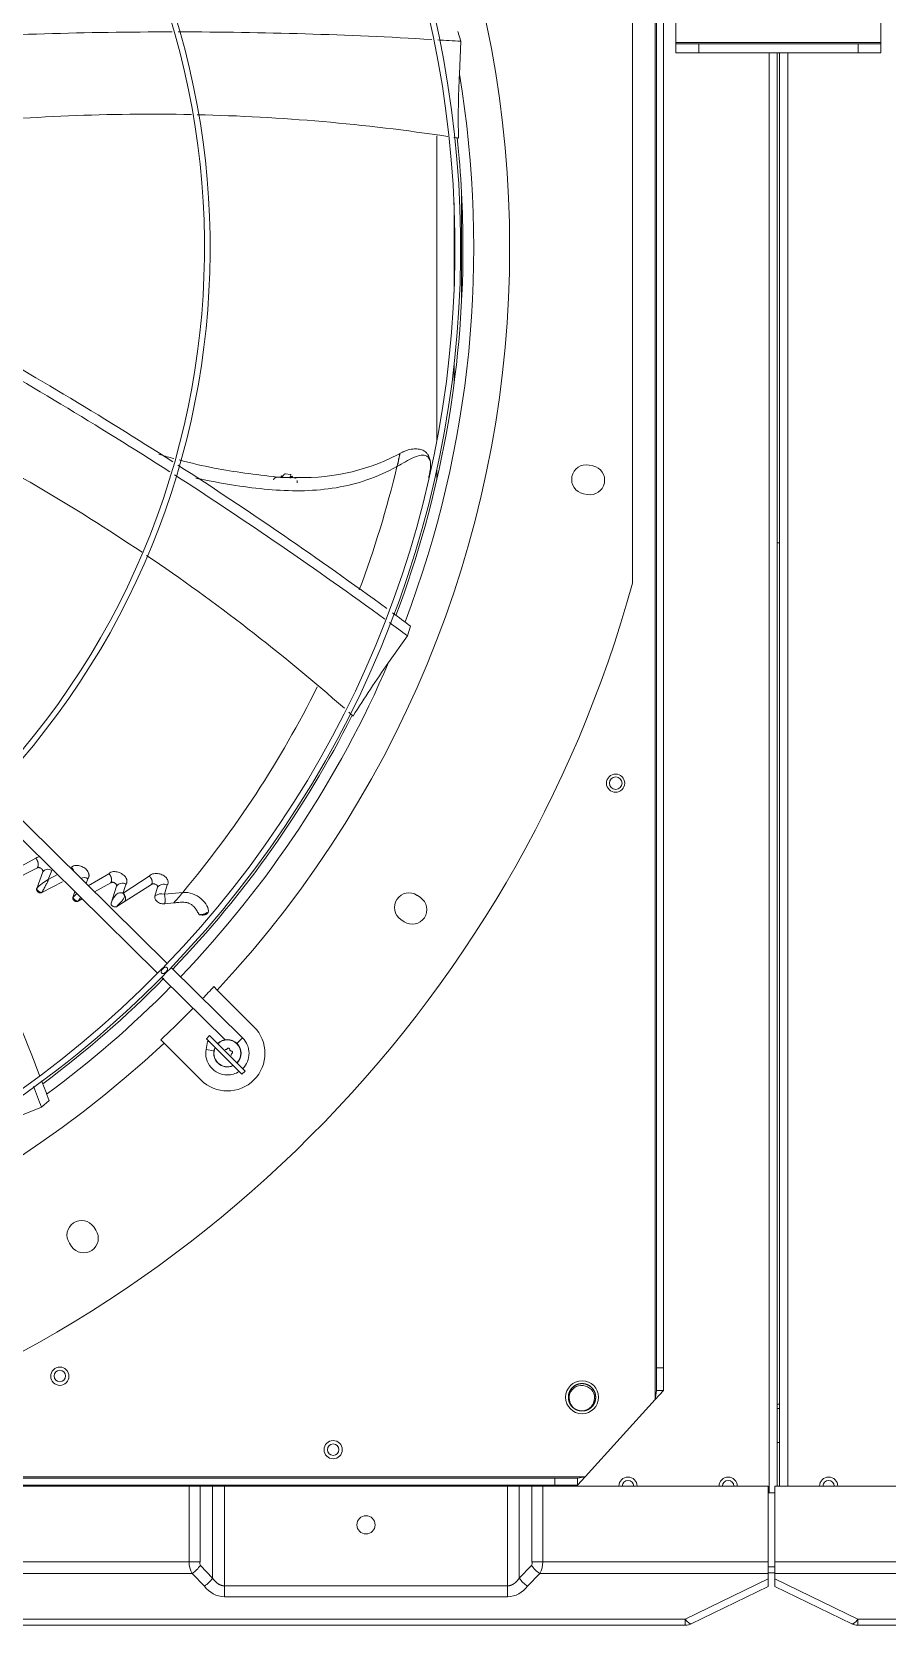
# Model space of a CAD drawing. Header units: millimetres. Extents: x 113490 to 142599, y -20467 to 115.
# Drawn here: x 133946 to 134321, y -11964 to -11265 of the extents above; entities that cross this region are included whole.
import ezdxf

# ---------------------------------------------------------------- set-up
doc = ezdxf.new("R2010")
doc.units = ezdxf.units.MM
doc.layers.add('DV3_0', color=7, linetype='Continuous')

msp = doc.modelspace()

# ---------------------------------------------------------------- linework, layer by layer
at = {"layer": 'DV3_0', "color": 7, "linetype": 'Continuous', "lineweight": 20}
for p, q in [((134219.64, -9845.59), (134219.64, -11865.47)), ((134228.74, -11269.89), (134318.74, -11269.89)), ((134269.64, -11906.49), (134269.64, -11274.49)), ((134277.84, -11903.49), (134277.84, -11274.49)), ((134131.31, -11379.64), (134131.31, -11340.34)), ((134134.63, -11383.52), (134134.63, -11336.47)), ((134131.31, -11419.76), (134131.31, -11411.56)), ((134055.78, -11460.67), (134059.32, -11460.77)), ((134025.88, -11712.5), (134022.44, -11711.89)), ((134036, -11709.27), (134038.46, -11706.78)), ((134188.84, -11899.39), (133168.6, -11899.39)), ((134015.02, -11903.49), (134015.02, -11936.74)), ((134019.79, -11903.49), (134019.79, -11936.74)), ((134025.31, -11903.49), (134025.31, -11943.87)), ((134030.48, -11903.49), (134030.48, -11947.25)), ((134131.31, -11903.49), (134131.31, -11902.99)), ((134134.63, -11903.49), (134134.63, -11902.99)), ((134154.8, -11903.49), (134154.8, -11947.25)), ((134159.96, -11903.49), (134159.96, -11943.87)), ((134165.49, -11936.74), (134165.49, -11903.49)), ((134170.26, -11936.74), (134170.26, -11903.49)), ((134016.35, -11941.77), (133928.93, -11941.77)), ((134015.02, -11936.74), (133930.26, -11936.74)), ((134015.02, -11936.74), (134019.79, -11936.74)), ((134016.35, -11941.77), (134021.73, -11947.36)), ((134019.93, -11938.28), (134025.31, -11943.87)), ((134159.96, -11943.87), (134165.35, -11938.28)), ((134163.54, -11947.36), (134168.93, -11941.77)), ((134170.26, -11936.74), (134165.49, -11936.74)), ((134269.24, -11941.77), (134168.93, -11941.77)), ((134269.24, -11936.74), (134170.26, -11936.74)), ((134272.24, -11938.89), (134269.24, -11938.89)), ((134371.22, -11936.74), (134272.24, -11936.74)), ((134372.55, -11941.77), (134272.24, -11941.77)), ((134030.48, -11947.25), (134154.8, -11947.25)), ((134030.48, -11952.04), (134030.48, -11947.25)), ((134154.8, -11952.04), (134154.8, -11947.25)), ((134232.86, -11961.85), (134269.24, -11944.18)), ((134272.24, -11944.18), (134308.62, -11961.85)), ((134030.48, -11952.04), (134154.8, -11952.04)), ((133117.62, -11961.85), (134232.86, -11961.85)), ((134232.86, -11964.49), (134232.86, -11961.85)), ((134308.62, -11961.85), (135338.24, -11961.85)), ((134308.62, -11961.85), (134308.62, -11964.49))]:
    msp.add_line(p, q, dxfattribs=at)
at = {"layer": 'DV3_0', "color": 7, "linetype": 'Continuous', "lineweight": 15}
for p, q in [((134220.24, -9857.26), (134220.24, -11851.51)), ((134223.24, -9857.26), (134223.24, -11851.51)), ((134228.74, -11159.09), (134228.74, -11269.89)), ((134318.74, -11159.09), (134318.74, -11269.89)), ((134209.74, -11507.16), (134209.74, -11212.82)), ((134134.3, -11269.38), (134133.05, -11265.05)), ((134133.65, -11283.75), (134134.3, -11269.38)), ((134228.74, -11269.89), (134228.74, -11270.49)), ((134228.74, -11274.49), (134228.74, -11270.49)), ((134228.74, -11270.49), (134238.74, -11270.49)), ((134238.74, -11270.49), (134308.74, -11270.49)), ((134238.74, -11270.49), (134238.74, -11274.49)), ((134308.74, -11270.49), (134318.74, -11270.49)), ((134308.74, -11274.49), (134308.74, -11270.49)), ((134318.74, -11269.89), (134318.74, -11270.49)), ((134318.74, -11270.49), (134318.74, -11274.49)), ((134238.74, -11274.49), (134228.74, -11274.49)), ((134238.74, -11274.49), (134308.74, -11274.49)), ((134273.24, -11903.49), (134273.24, -11274.49)), ((134274.24, -11903.49), (134274.24, -11274.49)), ((134318.74, -11274.49), (134308.74, -11274.49)), ((134123.73, -11444.84), (134123.73, -11310.84)), ((134005.33, -11674.11), (133696.04, -11369.11)), ((133692.48, -11374.03), (134001.15, -11678.41)), ((134059.85, -11459.44), (134056.99, -11459.21)), ((134123.73, -11461.9), (134123.73, -11457.32)), ((134192.29, -11455.72), (134190.62, -11455.38)), ((134055.76, -11460.82), (134059.28, -11460.91)), ((134059.28, -11460.91), (134059.32, -11460.77)), ((134062.49, -11460.8), (134061.22, -11460.78)), ((134188.13, -11467.94), (134189.79, -11468.27)), ((134274.24, -11489.48), (134273.24, -11489.48)), ((134102.57, -11542.07), (134110.89, -11530.33)), ((134110.89, -11530.33), (134112.18, -11526.01)), ((133947.68, -11627.95), (133939.94, -11632.12)), ((133948.4, -11632.14), (133936.61, -11638.17)), ((133948.07, -11641.22), (133950.69, -11633.86)), ((133953.14, -11637.31), (133954.73, -11633.35)), ((133957.23, -11635.11), (133953.14, -11637.31)), ((133979.76, -11634.71), (133970.73, -11639.99)), ((133959.42, -11638.34), (133950.33, -11642.99)), ((133969.79, -11639.06), (133970.57, -11636.93)), ((133980.62, -11638.65), (133973.48, -11642.7)), ((133980.79, -11647.61), (133983.09, -11640.13)), ((133997.51, -11635.73), (133985.98, -11643.18)), ((133998.51, -11639.39), (133986.88, -11646.74)), ((133999.99, -11644.6), (134001.14, -11640.66)), ((133963.97, -11645.09), (133964.8, -11642.57)), ((133968.05, -11645.77), (133966.33, -11646.75)), ((133986.88, -11646.74), (133983.28, -11649.09)), ((133985.98, -11643.18), (133985.75, -11643.15)), ((134012.19, -11642.94), (134004.12, -11643.74)), ((134008.26, -11647.52), (134004.26, -11647.92)), ((134116.53, -11645.15), (134115.11, -11644.2)), ((134019.49, -11652.78), (134019.48, -11652.77)), ((134108, -11654.85), (134109.42, -11655.79)), ((134038.46, -11706.78), (134007.11, -11675.87)), ((134002.93, -11680.17), (134030.78, -11707.63)), ((134027.35, -11685.77), (134025.86, -11684.27)), ((134043.46, -11701.88), (134027.35, -11685.77)), ((134002.52, -11707.61), (134004.01, -11709.1)), ((134004.01, -11709.1), (134020.12, -11725.21)), ((134023.07, -11708.28), (134022.44, -11711.89)), ((134024.01, -11705.77), (134022.6, -11707.18)), ((134038.16, -11722.74), (134022.6, -11707.18)), ((134023.83, -11708.41), (134023.07, -11708.28)), ((134024.01, -11705.77), (134039.57, -11721.32)), ((134027.27, -11709.02), (134027.76, -11709.1)), ((134038.16, -11722.74), (134039.57, -11721.32)), ((133936.78, -11742.58), (133950.12, -11737.2)), ((133950.12, -11737.2), (133953.53, -11734.26)), ((133974.04, -11791.17), (133973.09, -11789.76)), ((133962.45, -11796.87), (133963.4, -11798.28)), ((134220.24, -11851.51), (134223.24, -11851.51)), ((134220.24, -11861.51), (134220.24, -11851.51)), ((134223.24, -11851.51), (134223.24, -11861.51)), ((134219.64, -11865.47), (134188.84, -11899.39)), ((134219.64, -11865.47), (134223.24, -11861.51)), ((134219.64, -11865.47), (134220.24, -11861.51)), ((134223.24, -11861.51), (134220.24, -11861.51)), ((134273.24, -11867.48), (134274.24, -11867.48)), ((134273.24, -11869.48), (134274.24, -11869.48)), ((134273.24, -11884.4), (134274.24, -11884.3)), ((134175.58, -11899.99), (133181.67, -11899.99)), ((134175.58, -11902.99), (134175.58, -11899.99)), ((134175.58, -11899.99), (134185.58, -11899.99)), ((134185.58, -11902.99), (134188.84, -11899.39)), ((134185.58, -11899.99), (134188.84, -11899.39)), ((134185.58, -11899.99), (134185.58, -11902.99)), ((134175.58, -11902.99), (133181.67, -11902.99)), ((133930.26, -11903.49), (134015.02, -11903.49)), ((134019.79, -11903.49), (134015.02, -11903.49)), ((134019.79, -11903.49), (134025.31, -11903.49)), ((134030.48, -11903.49), (134025.31, -11903.49)), ((134154.8, -11903.49), (134030.48, -11903.49)), ((134129.84, -11902.99), (134129.84, -11903.49)), ((134159.96, -11903.49), (134154.8, -11903.49)), ((134159.96, -11903.49), (134165.49, -11903.49)), ((134170.26, -11903.49), (134165.49, -11903.49)), ((134170.26, -11903.49), (134269.24, -11903.49)), ((134185.58, -11902.99), (134175.58, -11902.99)), ((134269.24, -11903.49), (134269.24, -11936.74)), ((134272.24, -11906.49), (134269.24, -11906.49)), ((134371.22, -11903.49), (134272.24, -11903.49)), ((134272.24, -11903.49), (134272.24, -11936.74)), ((134269.24, -11941.77), (134269.24, -11936.74)), ((134272.24, -11941.49), (134269.24, -11941.49)), ((134269.24, -11941.77), (134269.24, -11944.18)), ((134272.24, -11936.74), (134272.24, -11941.77)), ((134272.24, -11941.77), (134272.24, -11944.18)), ((134235.48, -11963.89), (134269.24, -11947.49)), ((134269.24, -11947.49), (134269.24, -11944.18)), ((134272.24, -11944.18), (134272.24, -11947.49)), ((134272.24, -11947.49), (134306, -11963.89)), ((133117.62, -11964.49), (134232.86, -11964.49)), ((134308.62, -11964.49), (135338.24, -11964.49))]:
    msp.add_line(p, q, dxfattribs=at)
for centre, radius in [((134202.24, -11594.99), 4), ((134202.32, -11594.99), 2.75), ((133958.24, -11855.25), 4), ((133958.24, -11855.15), 2.5), ((134187.52, -11864.49), 7.25), ((134078.23, -11887.49), 4), ((134078.23, -11887.49), 2.5), ((134092.64, -11920.49), 4)]:
    msp.add_circle(centre, radius, dxfattribs=at)
for centre, radius, start, end in [((133678.24, -11359.99), 453.5, 315.99181, 45.56133), ((133678.24, -11359.99), 456, 316.01285, 45.56345), ((133678.24, -11359.99), 477.5, 316.98025, 43.01975), ((133678.24, -11359.99), 343.5, 315.65123, 45.62203), ((133678.24, -11359.99), 346, 316.5062, 45.32039), ((134008.5, -13186.65), 1921.39, 90.02851, 93.37418), ((134008.5, -13186.65), 1921.39, 86.62723, 89.95007), ((134008.5, -13186.65), 1921.39, 86.24591, 86.54956), ((134540.49, -11303.41), 407.31, 177.23348, 181.19155), ((133998.17, -12173.61), 872.25, 88.82742, 95.92318), ((133998.17, -12173.61), 872.25, 81.40447, 88.66355), ((133998.17, -12173.61), 872.25, 81.09042, 81.22522), ((133678.24, -11359.99), 457, 0, 6.06861), ((133678.24, -11359.99), 457, 339.32638, 0), ((133014.29, -13004.2), 1841.3, 57.34191, 60.857), ((132968.55, -13075.18), 1921.33, 57.30151, 60.65735), ((133507.51, -12217.42), 872.25, 56.07412, 63.24774), ((134065.22, -11370.51), 90.33, 268.26501, 299.11985), ((134117.22, -11454.5), 3.74, 5.17103, 55.21817), ((132968.55, -13075.18), 1921.33, 53.88646, 57.22542), ((133014.29, -13004.2), 1841.3, 53.79883, 57.26308), ((134048.44, -11457.07), 11.5, 341.21496, 348.12987), ((134065.26, -11381.92), 84.69, 298.94492, 299.10141), ((134101.43, -11455.21), 19.56, 343.23182, 2.96543), ((134121.18, -11454.14), 0.228, 185.41219, 193.40876), ((134189.37, -11461.66), 6.4, 78.75, 258.75), ((134191.04, -11461.99), 6.4, 258.75, 78.75), ((134042.48, -11458.5), 13.48, 350.08599, 350.70778), ((133507.51, -12217.42), 872.25, 48.70033, 55.91709), ((133678.24, -11359.99), 551.5, 285.47751, 344.52249), ((133014.29, -13004.2), 1841.3, 53.39786, 53.70009), ((132968.55, -13075.18), 1921.33, 53.51882, 53.81385), ((134434.3, -11778.63), 407.44, 144.5071, 148.46392), ((133507.51, -12217.42), 872.25, 48.36342, 48.53339), ((133678.24, -11359.99), 457, 316.15973, 333.28075), ((132231.13, -12384.07), 1840.9, 21.02717, 24.54064), ((133952.98, -11635.69), 2.93, 53.13634, 141.31479), ((133960.63, -11634.45), 3.78, 12.11914, 44.06143), ((133961.93, -11653.96), 18.83, 117.8465, 137.41504), ((133968.86, -11639.46), 3.06, 55.87282, 117.48227), ((133985.64, -11642.09), 3.21, 59.3258, 142.38677), ((133834.61, -11589.89), 160.48, 340.60735, 342.05889), ((134003.88, -11642.72), 3.43, 63.91718, 143.09604), ((133837.9, -11590.08), 174.66, 342.10763, 343.51614), ((133979.09, -11658.56), 20.25, 131.56075, 138.31286), ((133948.96, -11634.93), 21.01, 325.75369, 331.18958), ((133985.06, -11645.79), 2.73, 75.24406, 82.00856), ((133983.32, -11645.95), 3.71, 23.68576, 48.99278), ((133983.92, -11645.6), 3.17, 338.82459, 49.67768), ((133984.76, -11644.32), 1.96, 345.27602, 355.86989), ((134002.72, -11647.35), 3.87, 68.77863, 134.8411), ((133997.66, -11646.04), 6.86, 344.1096, 19.64973), ((133997.41, -11646.05), 7.09, 344.71935, 19.03998), ((133834.74, -11494.33), 231.46, 318.55999, 320.05359), ((134111.56, -11649.53), 6.4, 56.25, 236.25), ((134112.97, -11650.47), 6.4, 236.25, 56.25), ((133678.24, -11359.99), 453.5, 315.56, 315.99181), ((133678.24, -11359.99), 456, 315.57142, 316.01285), ((133678.24, -11359.99), 453.5, 225.99152, 315.56), ((133678.24, -11359.99), 456, 270, 315.56106), ((133678.24, -11359.99), 457, 306.60004, 315.4466), ((133678.24, -11359.99), 456, 315.56106, 315.57142), ((133678.24, -11359.99), 475.39, 316.12423, 316.98903), ((133678.24, -11359.99), 475.39, 313.01097, 315.40107), ((134031.79, -11713.54), 16.5, 225, 45), ((133678.24, -11359.99), 477.5, 226.98025, 313.01975), ((134031.79, -11713.54), 9.5, 170, 270), ((134031.79, -11713.54), 6, 154.47122, 295.52878), ((134031.79, -11713.54), 5.91, 154.77125, 295.22875), ((134031.79, -11713.54), 6, 315, 135), ((134031.79, -11713.54), 5.91, 315, 135), ((134031.19, -11711.29), 0.6, 238.87878, 331.12122), ((134032.24, -11711.87), 0.6, 358.86172, 151.13828), ((134033.44, -11711.9), 0.6, 178.87878, 271.12122), ((134031.79, -11713.54), 9.5, 315, 45.40107), ((134034.04, -11714.15), 0.6, 118.87878, 211.12122), ((134033.46, -11713.1), 0.6, 298.86181, 91.13819), ((132231.13, -12384.07), 1840.9, 20.67002, 20.95746), ((134031.79, -11713.54), 9.5, 270, 302.83428), ((132153.86, -12419.24), 1921.39, 20.79191, 21.08376), ((133967.77, -11793.31), 6.4, 33.75, 213.75), ((133968.72, -11794.72), 6.4, 213.75, 33.75), ((134187.52, -11864.49), 6, 244.8963, 262.52267), ((134207.69, -11903.49), 4, 0, 180), ((134207.69, -11903.49), 2.5, 0, 180), ((134251.69, -11903.49), 4, 0, 180), ((134251.69, -11903.49), 2.5, 0, 180), ((134295.79, -11903.49), 4, 0, 180), ((134295.79, -11903.49), 2.5, 0, 180), ((134232.86, -11958.49), 6, 270, 295.90651), ((134308.62, -11958.49), 6, 244.09349, 270)]:
    msp.add_arc(centre, radius, start, end, dxfattribs=at)
at = {"layer": 'DV3_0', "color": 7, "linetype": 'Continuous', "lineweight": 20}
for centre, radius, start, end in [((133678.24, -11359.99), 461.75, 339.17748, 9.50342), ((133663.91, -11350.55), 454.74, 339.44857, 346.58825), ((133678.24, -11359.99), 461.75, 316.1456, 336.77642), ((133663.91, -11350.55), 454.74, 319.98599, 333.59752), ((133678.24, -11359.99), 461.75, 306.42947, 315.40107), ((134024.35, -11936.97), 9.33, 178.57372, 210.96886), ((134021.58, -11937.36), 1.89, 161.0009, 209.24423), ((134163.7, -11937.36), 1.89, 330.75593, 18.99893), ((134160.93, -11936.97), 9.33, 329.03085, 1.42657), ((134030.73, -11941.05), 10.99, 215.07415, 268.68498), ((134154.55, -11941.05), 10.99, 271.31504, 324.92583)]:
    msp.add_arc(centre, radius, start, end, dxfattribs=at)
at = {"layer": 'DV3_0', "color": 7, "linetype": 'Continuous', "lineweight": 15}
for centre, major_axis, start_param, end_param in [((134016.35, -11938.28), (-4.49, -4.33), 1.172391, 1.99664), ((134168.93, -11938.28), (4.49, -4.33), 4.286545, 5.110795), ((134021.73, -11943.87), (-4.49, -4.33), 1.172391, 1.99664), ((134163.54, -11943.87), (4.49, -4.33), 4.286545, 5.110795)]:
    msp.add_ellipse(centre, major_axis=major_axis, ratio=0.436952, start_param=start_param, end_param=end_param, dxfattribs=at)
at = {"layer": 'DV3_0', "color": 7, "linetype": 'Continuous', "lineweight": 20}
for centre, major_axis, start_param, end_param in [((134232.86, -11958.49), (-2.62, 5.4), 2.097861, 3.141593), ((134308.62, -11958.49), (2.62, 5.4), 3.141593, 4.185324)]:
    msp.add_ellipse(centre, major_axis=major_axis, ratio=0.282676, start_param=start_param, end_param=end_param, dxfattribs=at)
at = {"layer": 'DV3_0', "color": 7, "linetype": 'Continuous', "lineweight": 15}
for points, knots in [([(134008.24, -11452.5), (134006.34, -11451.98), (134004.13, -11451.35), (134001.93, -11450.71), (134001.63, -11450.62)], [0.25984177, 0.25984177, 0.25984177, 0.25984177, 0.29278146, 0.29802068, 0.29802068, 0.29802068, 0.29802068]), ([(134053.82, -11460.62), (134043.61, -11459.46), (134030.11, -11457.86), (134015.77, -11454.49), (134010.59, -11453.13)], [0, 0, 0, 0, 0.1570657, 0.2463577, 0.2463577, 0.2463577, 0.2463577]), ([(134106.61, -11454.91), (134106.75, -11454.29), (134106.97, -11453.26), (134107.21, -11452.15), (134107.38, -11451.34), (134107.49, -11450.77), (134107.56, -11450.41), (134107.59, -11450.24), (134107.59, -11450.21), (134107.56, -11450.32), (134107.49, -11450.59), (134107.38, -11451.09), (134107.25, -11451.63), (134107.09, -11452.37), (134106.88, -11453.28), (134106.61, -11454.45), (134106.38, -11455.46), (134106.25, -11456.03)], [0, 0, 0, 0, 0.062128, 0.124656, 0.187183, 0.249711, 0.312238, 0.374766, 0.437294, 0.499821, 0.624876, 0.687404, 0.749931, 0.812459, 0.874987, 0.937514, 1, 1, 1, 1]), ([(134119.36, -11451.43), (134118.68, -11451.02), (134117.82, -11450.92), (134115.85, -11451.19), (134114.74, -11451.57), (134112.4, -11452.61), (134111.18, -11453.26), (134108.76, -11454.6), (134107.56, -11455.3), (134106.45, -11455.92)], [0, 0, 0, 0, 0.25, 0.25, 0.5, 0.5, 0.75, 0.75, 1, 1, 1, 1]), ([(134119.62, -11450.5), (134119.32, -11450.13), (134118.71, -11449.38), (134117.14, -11448.59), (134115.04, -11448.21), (134112.58, -11448.34), (134109.93, -11449.05), (134108.4, -11449.81), (134107.51, -11450.27)], [0, 0, 0, 0, 0.120272, 0.284495, 0.459149, 0.640843, 0.823587, 1, 1, 1, 1]), ([(134017.88, -11461.13), (134019.56, -11461.47), (134021.25, -11461.79), (134032.42, -11463.91), (134041.98, -11465.49), (134060.95, -11466.95), (134070.36, -11466.83), (134088.7, -11463.76), (134097.63, -11460.83), (134106.25, -11456.03)], [0.6026537, 0.6026537, 0.6026537, 0.6026537, 0.625, 0.625, 0.75, 0.75, 0.875, 0.875, 1, 1, 1, 1]), ([(134055.46, -11460.42), (134055.45, -11460.36), (134055.44, -11460.25), (134055.46, -11460.1), (134055.5, -11460.08), (134055.55, -11460.18), (134055.58, -11460.32), (134055.62, -11460.49), (134055.65, -11460.6), (134055.71, -11460.68), (134055.77, -11460.67), (134055.78, -11460.67)], [0, 0, 0, 0, 0.128962, 0.223321, 0.471945, 0.607552, 0.749514, 0.893505, 0.958713, 0.987993, 1, 1, 1, 1]), ([(134055.46, -11460.42), (134055.49, -11460.41), (134055.53, -11460.37), (134055.6, -11460.33), (134055.67, -11460.3), (134055.71, -11460.29), (134055.73, -11460.28), (134055.74, -11460.28)], [0, 0, 0, 0, 0.0394695, 0.0785517, 0.1172794, 0.155685, 0.161873, 0.161873, 0.161873, 0.161873]), ([(134055.78, -11460.67), (134055.82, -11460.61), (134055.9, -11460.49), (134056.02, -11460.33), (134056.13, -11460.17), (134056.25, -11460.01), (134056.36, -11459.87), (134056.47, -11459.74), (134056.58, -11459.62), (134056.68, -11459.52), (134056.79, -11459.43), (134056.89, -11459.35), (134056.98, -11459.3), (134057.07, -11459.26), (134057.16, -11459.23), (134057.24, -11459.23), (134057.29, -11459.24), (134057.32, -11459.25)], [0, 0, 0, 0, 0.0316233, 0.063666, 0.0961048, 0.1289206, 0.1620988, 0.1956297, 0.2295096, 0.2637404, 0.2983311, 0.3332973, 0.3686623, 0.4044567, 0.4407194, 0.4774968, 0.5148434, 0.5148434, 0.5148434, 0.5148434]), ([(134059.32, -11460.77), (134059.34, -11460.77), (134059.38, -11460.76), (134059.42, -11460.72), (134059.49, -11460.68), (134059.56, -11460.62), (134059.65, -11460.54), (134059.79, -11460.43), (134059.96, -11460.34), (134060.16, -11460.28), (134060.36, -11460.34), (134060.35, -11460.55), (134060.35, -11460.65)], [0, 0, 0, 0, 0.012213, 0.03615, 0.072549, 0.121252, 0.181278, 0.274862, 0.441704, 0.562368, 0.791317, 1, 1, 1, 1]), ([(134052.02, -11461.92), (134052.04, -11461.87), (134052.07, -11461.78), (134052.13, -11461.64), (134052.19, -11461.52), (134052.25, -11461.41), (134052.31, -11461.31), (134052.42, -11461.17), (134052.6, -11460.99), (134052.91, -11460.81), (134053.31, -11460.68), (134053.85, -11460.62), (134054.33, -11460.64), (134054.71, -11460.68), (134054.95, -11460.72), (134055.16, -11460.75), (134055.33, -11460.78), (134055.46, -11460.8), (134055.57, -11460.81), (134055.67, -11460.81), (134055.73, -11460.82), (134055.76, -11460.82)], [0, 0, 0, 0, 0.034615, 0.067153, 0.097641, 0.126151, 0.15278, 0.177653, 0.253284, 0.326616, 0.426356, 0.551745, 0.706817, 0.759074, 0.82393, 0.874115, 0.905827, 0.93629, 0.961485, 0.980409, 1, 1, 1, 1]), ([(134059.28, -11460.91), (134059.36, -11460.91), (134059.54, -11460.91), (134059.93, -11460.89), (134060.42, -11460.87), (134061.08, -11460.91), (134061.59, -11461.01), (134061.87, -11461.18), (134061.92, -11461.22)], [0, 0, 0, 0, 0.0432673, 0.1100997, 0.236564, 0.3525356, 0.5287013, 0.566621, 0.566621, 0.566621, 0.566621]), ([(133949.29, -11627.24), (133949.03, -11627.27), (133948.43, -11627.41), (133947.96, -11627.75), (133947.68, -11627.95)], [0.8396517, 0.8396517, 0.8396517, 0.8396517, 0.9042984, 1, 1, 1, 1]), ([(133947.68, -11627.95), (133947.71, -11627.99), (133947.78, -11628.06), (133947.88, -11628.19), (133947.97, -11628.31), (133948.05, -11628.42), (133948.12, -11628.54), (133948.19, -11628.66), (133948.25, -11628.77), (133948.31, -11628.87), (133948.36, -11628.98), (133948.4, -11629.08), (133948.44, -11629.17), (133948.48, -11629.26), (133948.51, -11629.35), (133948.54, -11629.43), (133948.56, -11629.5), (133948.58, -11629.57), (133948.6, -11629.64), (133948.62, -11629.69), (133948.63, -11629.75), (133948.64, -11629.8), (133948.65, -11629.84), (133948.7, -11630.03), (133948.75, -11630.36), (133948.76, -11630.8), (133948.72, -11631.2), (133948.64, -11631.55), (133948.54, -11631.87), (133948.44, -11632.05), (133948.4, -11632.14)], [0, 0, 0, 0, 0.032368, 0.063415, 0.093194, 0.121749, 0.149112, 0.175307, 0.20035, 0.224254, 0.247026, 0.268671, 0.289192, 0.308588, 0.326858, 0.344, 0.360011, 0.374887, 0.388623, 0.401214, 0.412658, 0.422947, 0.43208, 0.44005, 0.545293, 0.645478, 0.740868, 0.831603, 0.917878, 1, 1, 1, 1]), ([(133950.69, -11633.86), (133950.7, -11633.83), (133950.72, -11633.77), (133950.74, -11633.68), (133950.74, -11633.59), (133950.74, -11633.45), (133950.71, -11633.28), (133950.63, -11633.07), (133950.5, -11632.85), (133950.28, -11632.58), (133950, -11632.35), (133949.67, -11632.18), (133949.44, -11632.09), (133949.22, -11632.04), (133949, -11632.02), (133948.79, -11632.02), (133948.58, -11632.06), (133948.46, -11632.11), (133948.4, -11632.14)], [0, 0, 0, 0, 0.030546, 0.061121, 0.091979, 0.123365, 0.189489, 0.256975, 0.328949, 0.402078, 0.553216, 0.625751, 0.69763, 0.756021, 0.813551, 0.877124, 0.938633, 1, 1, 1, 1]), ([(133970.57, -11636.93), (133970.67, -11636.79), (133970.85, -11636.52), (133971, -11636.07), (133971.06, -11635.63), (133971.04, -11635.21), (133970.96, -11634.82), (133970.72, -11634.04), (133969.99, -11632.9), (133968.68, -11631.9), (133967.44, -11631.34), (133966.38, -11631.06), (133965.27, -11631.01), (133964.18, -11631.22), (133963.63, -11631.62), (133963.35, -11631.82)], [0, 0, 0, 0, 0.048319, 0.093612, 0.13613, 0.175841, 0.212492, 0.24595, 0.396838, 0.551403, 0.633547, 0.720883, 0.811655, 0.904459, 1, 1, 1, 1]), ([(133987.28, -11639.33), (133987.36, -11639.19), (133987.52, -11638.94), (133987.66, -11638.51), (133987.71, -11638.09), (133987.69, -11637.67), (133987.6, -11637.26), (133987.32, -11636.48), (133986.5, -11635.36), (133985.13, -11634.47), (133983.87, -11633.99), (133982.84, -11633.78), (133981.72, -11633.77), (133980.6, -11634.04), (133980.04, -11634.48), (133979.76, -11634.71)], [0, 0, 0, 0, 0.04416, 0.086796, 0.128084, 0.1682, 0.207124, 0.244756, 0.394791, 0.555025, 0.629883, 0.713634, 0.804159, 0.899585, 1, 1, 1, 1]), ([(133979.76, -11634.71), (133979.8, -11634.74), (133979.87, -11634.81), (133979.97, -11634.92), (133980.06, -11635.03), (133980.15, -11635.14), (133980.23, -11635.25), (133980.3, -11635.36), (133980.37, -11635.47), (133980.43, -11635.57), (133980.48, -11635.67), (133980.53, -11635.77), (133980.58, -11635.86), (133980.62, -11635.95), (133980.65, -11636.03), (133980.68, -11636.11), (133980.71, -11636.19), (133980.73, -11636.26), (133980.76, -11636.33), (133980.78, -11636.39), (133980.79, -11636.44), (133980.84, -11636.63), (133980.91, -11636.95), (133980.93, -11637.36), (133980.91, -11637.74), (133980.85, -11638.08), (133980.75, -11638.39), (133980.66, -11638.56), (133980.62, -11638.65)], [0, 0, 0, 0, 0.032899, 0.064458, 0.094752, 0.123838, 0.15176, 0.178553, 0.204241, 0.228841, 0.252366, 0.274822, 0.296215, 0.316544, 0.335811, 0.354013, 0.371146, 0.387206, 0.402188, 0.416087, 0.428897, 0.440613, 0.544029, 0.643173, 0.738243, 0.829293, 0.916449, 1, 1, 1, 1]), ([(134005.39, -11639.64), (134005.44, -11639.55), (134005.55, -11639.39), (134005.69, -11639.03), (134005.84, -11638.32), (134005.54, -11637.15), (134004.41, -11635.83), (134002.95, -11635.05), (134001.61, -11634.69), (134000.55, -11634.57), (133999.43, -11634.66), (133998.32, -11635), (133997.78, -11635.48), (133997.51, -11635.73)], [0, 0, 0, 0, 0.026984, 0.053974, 0.112551, 0.239933, 0.38697, 0.555519, 0.630167, 0.713559, 0.803882, 0.899324, 1, 1, 1, 1]), ([(133950.33, -11642.99), (133950.3, -11643), (133950.24, -11643.03), (133950.15, -11643.07), (133950.05, -11643.1), (133949.94, -11643.12), (133949.84, -11643.13), (133949.7, -11643.13), (133949.53, -11643.12), (133949.31, -11643.08), (133949.07, -11643), (133948.83, -11642.88), (133948.61, -11642.72), (133948.34, -11642.46), (133948.15, -11642.17), (133948.04, -11641.85), (133948.01, -11641.65), (133948.01, -11641.48), (133948.03, -11641.35), (133948.06, -11641.26), (133948.07, -11641.22)], [0, 0, 0, 0, 0.030129, 0.060098, 0.090132, 0.120453, 0.151278, 0.182814, 0.237513, 0.292849, 0.363728, 0.435399, 0.509374, 0.583753, 0.731898, 0.801807, 0.871124, 0.914962, 0.957714, 1, 1, 1, 1]), ([(133953.14, -11637.31), (133953.14, -11637.33), (133953.13, -11637.37), (133953.12, -11637.44), (133953.1, -11637.53), (133953.06, -11637.67), (133953, -11637.87), (133952.91, -11638.11), (133952.74, -11638.5), (133952.47, -11639.03), (133952.14, -11639.64), (133951.76, -11640.3), (133951.37, -11641.01), (133951.03, -11641.67), (133950.82, -11642.09), (133950.69, -11642.34), (133950.57, -11642.57), (133950.45, -11642.79), (133950.37, -11642.92), (133950.33, -11642.99)], [0, 0, 0, 0, 0.008471, 0.020849, 0.037173, 0.057479, 0.094233, 0.135729, 0.182098, 0.301941, 0.417999, 0.498958, 0.649695, 0.779421, 0.824012, 0.868085, 0.91192, 0.955796, 1, 1, 1, 1]), ([(133983.09, -11640.13), (133983.1, -11640.1), (133983.12, -11640.04), (133983.13, -11639.95), (133983.13, -11639.86), (133983.12, -11639.73), (133983.07, -11639.56), (133982.98, -11639.36), (133982.84, -11639.17), (133982.59, -11638.92), (133982.27, -11638.71), (133981.92, -11638.58), (133981.66, -11638.51), (133981.42, -11638.48), (133981.2, -11638.48), (133980.99, -11638.51), (133980.8, -11638.56), (133980.68, -11638.62), (133980.62, -11638.65)], [0, 0, 0, 0, 0.029896, 0.059787, 0.089936, 0.1206, 0.185011, 0.250864, 0.322237, 0.395142, 0.549911, 0.626794, 0.703247, 0.763639, 0.823169, 0.8835, 0.941942, 1, 1, 1, 1]), ([(133997.51, -11635.73), (133997.54, -11635.76), (133997.61, -11635.82), (133997.72, -11635.93), (133997.81, -11636.03), (133997.91, -11636.13), (133997.99, -11636.24), (133998.08, -11636.35), (133998.15, -11636.46), (133998.22, -11636.57), (133998.29, -11636.67), (133998.35, -11636.78), (133998.41, -11636.89), (133998.46, -11637), (133998.51, -11637.1), (133998.55, -11637.21), (133998.59, -11637.31), (133998.62, -11637.41), (133998.65, -11637.51), (133998.67, -11637.6), (133998.7, -11637.7), (133998.72, -11637.85), (133998.75, -11638.06), (133998.77, -11638.33), (133998.75, -11638.6), (133998.71, -11638.87), (133998.63, -11639.14), (133998.55, -11639.3), (133998.51, -11639.39)], [0, 0, 0, 0, 0.033091, 0.065299, 0.096702, 0.127365, 0.157345, 0.186688, 0.215433, 0.243612, 0.271253, 0.298377, 0.325004, 0.351149, 0.376826, 0.402045, 0.426818, 0.451151, 0.475052, 0.498528, 0.521583, 0.544215, 0.610695, 0.680334, 0.753617, 0.830991, 0.912924, 1, 1, 1, 1]), ([(134001.14, -11640.66), (134001.15, -11640.63), (134001.16, -11640.57), (134001.17, -11640.48), (134001.17, -11640.39), (134001.15, -11640.27), (134001.1, -11640.11), (134001, -11639.92), (134000.85, -11639.74), (134000.58, -11639.5), (134000.23, -11639.32), (133999.84, -11639.21), (133999.56, -11639.17), (133999.3, -11639.16), (133999.08, -11639.18), (133998.87, -11639.23), (133998.67, -11639.29), (133998.56, -11639.35), (133998.51, -11639.39)], [0, 0, 0, 0, 0.029164, 0.058177, 0.087309, 0.116826, 0.179188, 0.243122, 0.313607, 0.385995, 0.543799, 0.624534, 0.704824, 0.767483, 0.82951, 0.88787, 0.944265, 1, 1, 1, 1]), ([(133966.33, -11646.75), (133966.3, -11646.76), (133966.24, -11646.8), (133966.15, -11646.84), (133966.05, -11646.87), (133965.95, -11646.89), (133965.84, -11646.91), (133965.7, -11646.92), (133965.52, -11646.92), (133965.3, -11646.89), (133965.06, -11646.82), (133964.8, -11646.71), (133964.57, -11646.56), (133964.36, -11646.38), (133964.18, -11646.17), (133964.05, -11645.95), (133963.96, -11645.72), (133963.92, -11645.52), (133963.92, -11645.36), (133963.93, -11645.22), (133963.95, -11645.14), (133963.97, -11645.09)], [0, 0, 0, 0, 0.029725, 0.059353, 0.089098, 0.119171, 0.149777, 0.181113, 0.236416, 0.292325, 0.364768, 0.437887, 0.512681, 0.587629, 0.662325, 0.735799, 0.804811, 0.873158, 0.91634, 0.958408, 1, 1, 1, 1]), ([(133980.79, -11647.61), (133980.72, -11647.81), (133980.73, -11648.06), (133980.94, -11648.55), (133981.14, -11648.79), (133981.58, -11649.08), (133981.75, -11649.16), (133982.11, -11649.27), (133982.3, -11649.3), (133982.63, -11649.31), (133982.76, -11649.29), (133983.03, -11649.22), (133983.16, -11649.17), (133983.28, -11649.09)], [0, 0, 0, 0, 0.25, 0.25, 0.5, 0.5, 0.625, 0.625, 0.75, 0.75, 0.875, 0.875, 1, 1, 1, 1]), ([(133985.44, -11643.08), (133985.06, -11643.03), (133984.7, -11643.06), (133984.01, -11643.24), (133983.7, -11643.38), (133983.13, -11643.75), (133982.88, -11643.97), (133982.44, -11644.44), (133982.24, -11644.7), (133981.89, -11645.21), (133981.74, -11645.47), (133981.48, -11645.98), (133981.36, -11646.23), (133981.05, -11646.93), (133980.9, -11647.33), (133980.79, -11647.61)], [0, 0, 0, 0, 0.125, 0.125, 0.25, 0.25, 0.375, 0.375, 0.5, 0.5, 0.625, 0.625, 0.75, 0.75, 1, 1, 1, 1]), ([(133983.28, -11649.09), (133983.49, -11648.87), (133983.73, -11648.59), (133984.26, -11647.98), (133984.56, -11647.64), (133985.06, -11647.09), (133985.23, -11646.9), (133985.58, -11646.5), (133985.76, -11646.3), (133986.09, -11645.89), (133986.24, -11645.68), (133986.5, -11645.26), (133986.6, -11645.04), (133986.66, -11644.81)], [0, 0, 0, 0, 0.25, 0.25, 0.5, 0.5, 0.625, 0.625, 0.75, 0.75, 0.875, 0.875, 1, 1, 1, 1]), ([(134004.26, -11647.92), (134004.17, -11647.93), (134003.83, -11647.95), (134002.89, -11647.92), (134001.73, -11647.56), (134000.78, -11646.86), (134000.25, -11646.17), (133999.95, -11645.4), (133999.97, -11644.87), (133999.99, -11644.6)], [0, 0, 0, 0, 0.040166, 0.156459, 0.424797, 0.568936, 0.70936, 0.852194, 1, 1, 1, 1]), ([(134008.26, -11647.52), (134008.5, -11647.49), (134009.03, -11647.43), (134010.01, -11647.33), (134011.08, -11647.24), (134012.21, -11647.21), (134013.13, -11647.25), (134013.92, -11647.37), (134014.51, -11647.52), (134015.1, -11647.75), (134015.69, -11648.05), (134016.3, -11648.48), (134016.92, -11649.02), (134017.47, -11649.64), (134017.88, -11650.19), (134018.15, -11650.59), (134018.35, -11650.91), (134018.54, -11651.22), (134018.72, -11651.53), (134018.89, -11651.82), (134019.05, -11652.09), (134019.2, -11652.35), (134019.34, -11652.58), (134019.43, -11652.71), (134019.48, -11652.77)], [0, 0, 0, 0, 0.040265, 0.086415, 0.160521, 0.214872, 0.27235, 0.313658, 0.351295, 0.379996, 0.429661, 0.477318, 0.528728, 0.60507, 0.664546, 0.698808, 0.733837, 0.769618, 0.806141, 0.8434, 0.881397, 0.920144, 0.959665, 1, 1, 1, 1]), ([(134012.19, -11642.94), (134013.63, -11642.78), (134015.11, -11643.01), (134017.9, -11644.02), (134019.21, -11644.79), (134021.4, -11646.63), (134022.28, -11647.69), (134023.37, -11649.81), (134023.59, -11650.87), (134023.4, -11651.75)], [0, 0, 0, 0, 0.25, 0.25, 0.5, 0.5, 0.75, 0.75, 1, 1, 1, 1]), ([(134023.4, -11651.75), (134023.35, -11651.8), (134023.25, -11651.91), (134023.09, -11652.07), (134022.92, -11652.21), (134022.74, -11652.34), (134022.55, -11652.46), (134022.35, -11652.55), (134022.14, -11652.64), (134021.85, -11652.73), (134021.46, -11652.81), (134020.97, -11652.84), (134020.47, -11652.83), (134019.98, -11652.8), (134019.64, -11652.78), (134019.48, -11652.77)], [0, 0, 0, 0, 0.053355, 0.106652, 0.159725, 0.212534, 0.26516, 0.317648, 0.369797, 0.421334, 0.53594, 0.65085, 0.766283, 0.882004, 1, 1, 1, 1]), ([(134019.49, -11652.78), (134019.49, -11652.79), (134019.5, -11652.79), (134019.53, -11652.79), (134019.56, -11652.79), (134019.6, -11652.79), (134019.65, -11652.78), (134019.72, -11652.76), (134019.83, -11652.73), (134019.97, -11652.69), (134020.14, -11652.63), (134020.27, -11652.58), (134020.34, -11652.55)], [0, 0, 0, 0, 0.045138, 0.093894, 0.146983, 0.205017, 0.268537, 0.338042, 0.464102, 0.614994, 0.787637, 1, 1, 1, 1]), ([(134022.79, -11651.7), (134022.75, -11651.74), (134022.67, -11651.82), (134022.55, -11651.94), (134022.43, -11652.05), (134022.3, -11652.14), (134022.17, -11652.23), (134021.99, -11652.33), (134021.76, -11652.43), (134021.39, -11652.52), (134020.91, -11652.57), (134020.54, -11652.55), (134020.34, -11652.55)], [0, 0, 0, 0, 0.065832, 0.129369, 0.190676, 0.249903, 0.307282, 0.363127, 0.47581, 0.588444, 0.784812, 1, 1, 1, 1]), ([(134023.4, -11651.75), (134023.37, -11651.83), (134023.28, -11651.87), (134023.05, -11651.85), (134022.91, -11651.79), (134022.79, -11651.7)], [0, 0, 0, 0, 0.5, 0.5, 1, 1, 1, 1]), ([(134002.98, -11678.33), (134002.94, -11678.29), (134002.86, -11678.2), (134002.74, -11677.96), (134002.71, -11677.56), (134002.88, -11677.13), (134003.15, -11676.74), (134003.42, -11676.43), (134003.73, -11676.15), (134004.1, -11675.88), (134004.52, -11675.7), (134004.92, -11675.72), (134005.16, -11675.84), (134005.25, -11675.92), (134005.29, -11675.95)], [0, 0, 0, 0, 0.040419, 0.081737, 0.180004, 0.318741, 0.407079, 0.502384, 0.597672, 0.685216, 0.821732, 0.918627, 0.959704, 1, 1, 1, 1]), ([(134005.29, -11675.95), (134005.33, -11676), (134005.41, -11676.09), (134005.53, -11676.33), (134005.57, -11676.73), (134005.39, -11677.16), (134005.12, -11677.55), (134004.85, -11677.86), (134004.55, -11678.14), (134004.17, -11678.41), (134003.75, -11678.59), (134003.35, -11678.56), (134003.12, -11678.45), (134003.02, -11678.37), (134002.98, -11678.33)], [0, 0, 0, 0, 0.040441, 0.08184, 0.180502, 0.319168, 0.407275, 0.502441, 0.597059, 0.684342, 0.821198, 0.918588, 0.959713, 1, 1, 1, 1]), ([(134027.56, -11709.32), (134027.55, -11709.3), (134027.5, -11709.25), (134027.4, -11709.15), (134027.31, -11709.06), (134027.27, -11709.02)], [0.93699996, 0.93699996, 0.93699996, 0.93699996, 0.94570082, 0.97250001, 1, 1, 1, 1]), ([(134184.98, -11869.92), (134183.74, -11869.27), (134182.77, -11868.18), (134181.73, -11865.59), (134181.71, -11864.12), (134182.69, -11861.52), (134183.68, -11860.4), (134186.17, -11859.2), (134187.66, -11859.1), (134188.99, -11859.57)], [0, 0, 0, 0, 0.25, 0.25, 0.5, 0.5, 0.75, 0.75, 1, 1, 1, 1]), ([(134188.99, -11859.57), (134190.35, -11859.89), (134191.54, -11860.78), (134192.97, -11863.14), (134193.2, -11864.61), (134192.62, -11867.31), (134191.8, -11868.54), (134189.55, -11870.17), (134188.13, -11870.56), (134186.74, -11870.44)], [0, 0, 0, 0, 0.25, 0.25, 0.5, 0.5, 0.75, 0.75, 1, 1, 1, 1])]:
    msp.add_open_spline(points, degree=3, knots=knots, dxfattribs=at)
for points in [[(134120.78, -11453.23), (134120.25, -11451.49), (134119.87, -11450.58), (134119.62, -11450.5)], [(134062.47, -11462.19), (134062.5, -11462.5), (134062.43, -11462.81), (134062.37, -11463.13)]]:
    msp.add_open_spline(points, degree=3, dxfattribs=at)
at = {"layer": 'DV3_0', "color": 7, "linetype": 'Continuous', "lineweight": 20}
for points, knots in [([(133950.33, -11642.99), (133950.17, -11643.02), (133949.94, -11642.97), (133949.41, -11642.77), (133949.13, -11642.6), (133948.62, -11642.22), (133948.4, -11641.99), (133948.11, -11641.57), (133948.04, -11641.37), (133948.07, -11641.22)], [0, 0, 0, 0, 0.25, 0.25, 0.5, 0.5, 0.75, 0.75, 1, 1, 1, 1]), ([(134025.31, -11943.87), (134025.38, -11943.97), (134025.51, -11944.15), (134025.71, -11944.41), (134025.91, -11944.65), (134026.11, -11944.88), (134026.3, -11945.09), (134026.49, -11945.28), (134026.68, -11945.47), (134026.86, -11945.64), (134027.04, -11945.8), (134027.22, -11945.95), (134027.39, -11946.09), (134027.56, -11946.21), (134027.73, -11946.33), (134027.9, -11946.44), (134028.06, -11946.54), (134028.22, -11946.64), (134028.38, -11946.72), (134028.54, -11946.8), (134028.7, -11946.87), (134028.85, -11946.93), (134029, -11946.99), (134029.15, -11947.04), (134029.3, -11947.09), (134029.45, -11947.13), (134029.6, -11947.16), (134029.75, -11947.19), (134029.9, -11947.21), (134030.04, -11947.23), (134030.19, -11947.24), (134030.33, -11947.25), (134030.43, -11947.25), (134030.48, -11947.25)], [0, 0, 0, 0, 0.049763, 0.097515, 0.143361, 0.187404, 0.22975, 0.270499, 0.309752, 0.347603, 0.384146, 0.419469, 0.453658, 0.486792, 0.51895, 0.550205, 0.580625, 0.610279, 0.639228, 0.667533, 0.695251, 0.722437, 0.749143, 0.775418, 0.801312, 0.826872, 0.852141, 0.877163, 0.901984, 0.926638, 0.951182, 0.975637, 1, 1, 1, 1]), ([(134154.8, -11947.25), (134154.85, -11947.25), (134154.95, -11947.25), (134155.09, -11947.24), (134155.24, -11947.23), (134155.38, -11947.21), (134155.53, -11947.19), (134155.68, -11947.16), (134155.83, -11947.13), (134155.97, -11947.09), (134156.12, -11947.04), (134156.28, -11946.99), (134156.43, -11946.93), (134156.58, -11946.87), (134156.74, -11946.8), (134156.9, -11946.72), (134157.06, -11946.64), (134157.22, -11946.54), (134157.38, -11946.44), (134157.55, -11946.33), (134157.72, -11946.21), (134157.89, -11946.09), (134158.06, -11945.95), (134158.24, -11945.8), (134158.42, -11945.64), (134158.6, -11945.47), (134158.79, -11945.29), (134158.98, -11945.09), (134159.17, -11944.88), (134159.37, -11944.65), (134159.56, -11944.41), (134159.76, -11944.15), (134159.9, -11943.97), (134159.96, -11943.87)], [0, 0, 0, 0, 0.024411, 0.048865, 0.073398, 0.098052, 0.122868, 0.147887, 0.173153, 0.198708, 0.224599, 0.250871, 0.277573, 0.304754, 0.332468, 0.360769, 0.389714, 0.419362, 0.449778, 0.481027, 0.51318, 0.546308, 0.58049, 0.615807, 0.652342, 0.690186, 0.729429, 0.77017, 0.812504, 0.856543, 0.902362, 0.950108, 1, 1, 1, 1])]:
    msp.add_open_spline(points, degree=3, knots=knots, dxfattribs=at)
msp.add_open_spline([(133966.33, -11646.75), (133966.17, -11646.78), (133965.7, -11646.72), (133964.82, -11646.26), (133964.12, -11645.61), (133963.96, -11645.23), (133963.97, -11645.09)], degree=3, dxfattribs=at)
at = {"layer": 'DV3_0', "color": 7, "linetype": 'Continuous', "lineweight": 15}
msp.add_rational_spline([(134181.98, -11866.79), (134183.31, -11869.99), (134186.74, -11870.44), (134190.18, -11870.89), (134192.28, -11868.14), (134194.39, -11865.39), (134193.06, -11862.19), (134191.74, -11858.99), (134188.3, -11858.54), (134184.87, -11858.09), (134182.76, -11860.84), (134180.65, -11863.59), (134181.98, -11866.79), (134183.31, -11869.99), (134186.74, -11870.44), (134190.18, -11870.89), (134192.28, -11868.14), (134194.39, -11865.39), (134193.06, -11862.19), (134191.74, -11858.99), (134188.3, -11858.54), (134184.87, -11858.09), (134182.76, -11860.84), (134180.65, -11863.59), (134181.98, -11866.79), (134182.87, -11868.94), (134184.98, -11869.92)], [1, 0.866025403784, 1, 0.866025403784, 1, 0.866025403784, 1, 0.866025403784, 1, 0.866025403784, 1, 0.866025403784, 1, 0.866025403784, 1, 0.866025403784, 1, 0.866025403784, 1, 0.866025403784, 1, 0.866025403784, 1, 0.866025403784, 1, 0.90591222949, 0.943976505854], degree=2, knots=[0.94372108, 0.94372108, 0.94372108, 0.9481517, 0.9481517, 0.95258231, 0.95258231, 0.95701293, 0.95701293, 0.96144354, 0.96144354, 0.96587416, 0.96587416, 0.97030477, 0.97030477, 0.97473539, 0.97473539, 0.979166, 0.979166, 0.98359662, 0.98359662, 0.98802723, 0.98802723, 0.99245785, 0.99245785, 0.99688846, 0.99688846, 1, 1, 1], dxfattribs=at)

doc.saveas('drawing.dxf')
